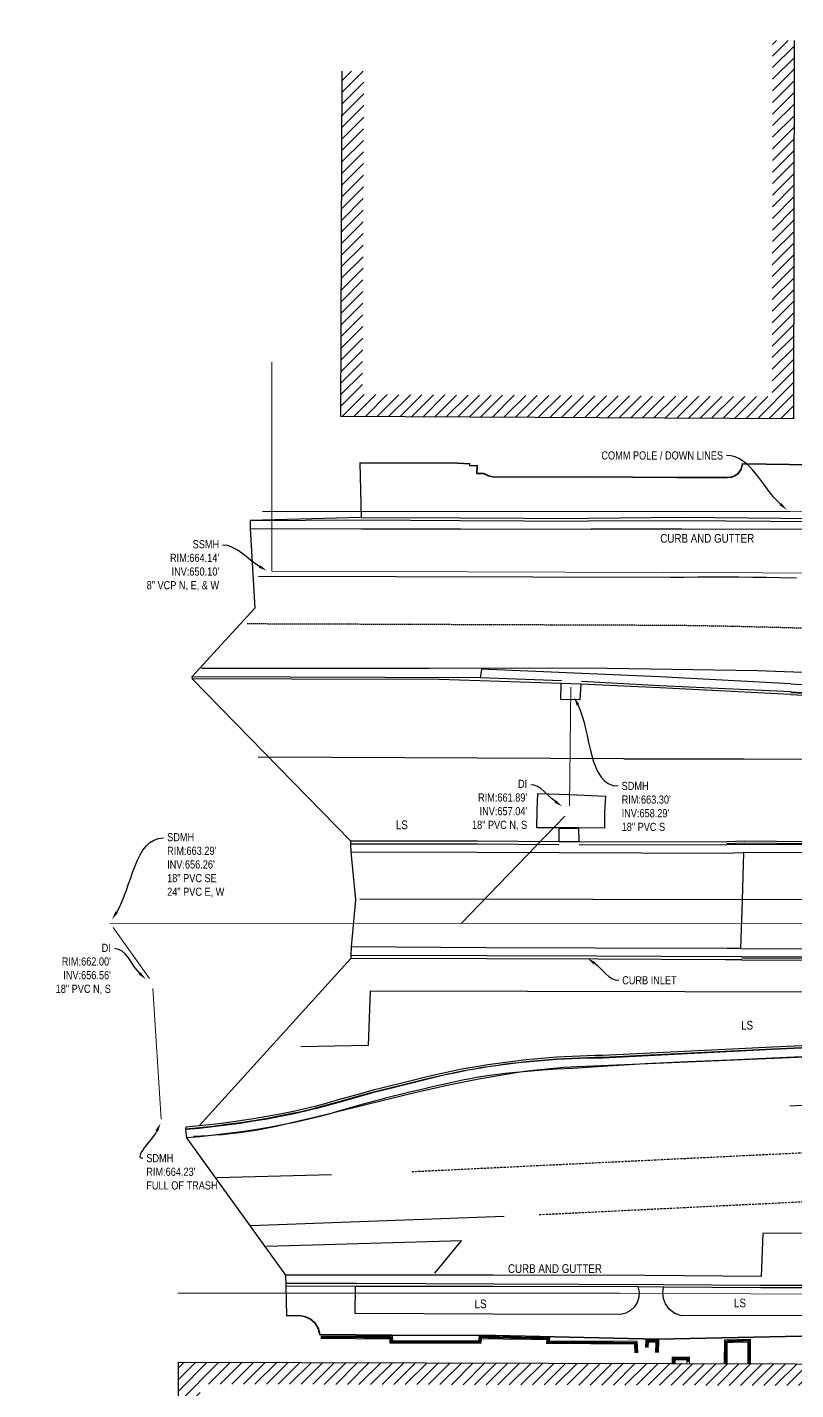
# Model space of a CAD drawing. Header units: feet. Extents: x 0 to 6439502, y 0 to 1884431.
# Drawn here: x 6438740.5 to 6438916.2, y 1883839.2 to 1884151.1 of the extents above; entities that cross this region are included whole.
import ezdxf
from ezdxf import colors
from ezdxf.entities.mleader import LeaderData, LeaderLine
from ezdxf.lldxf.tags import DXFTag
from ezdxf.math import Vec2, Vec3

# ---------------------------------------------------------------- set-up
doc = ezdxf.new("R2010")
doc.units = ezdxf.units.FT
doc.header["$MEASUREMENT"] = 0
doc.linetypes.add('DASHED', pattern=[0.75, 0.5, -0.25])
doc.linetypes.add('HIDDEN2', pattern=[0.1875, 0.125, -0.0625])
for name, color, linetype, lineweight in [('V-DETL-PATT-BLDG-', 253, 'Continuous', 13), ('VF-BLDG-LINE-', 253, 'Continuous', 25), ('VF-ELEC-OVHD-LINE-', 253, 'OVERHEADELECTRIC', 15), ('VF-FENC-LINE-', 253, 'FENCE', 25), ('VF-ROAD-STRP-WHIT-DASH-LINE-', 253, 'DASHED', 25), ('VF-ROAD-STRP-WHIT-LINE-', 253, 'Continuous', 25), ('VF-ROAD-STRP-YELO-LINE-', 253, 'Continuous', 25), ('VF-SSWR-GEOP-LINE-QLB-', 253, 'SEWER', 15), ('VF-STRM-GEOP-LINE-QLB-', 253, 'STORMDRAIN', 15), ('VF-TOPO-CONC-EDGE-LINE-', 253, 'Continuous', 25), ('VF-TOPO-CONC-GTFL-LINE-', 253, 'Continuous', 25), ('VF-TOPO-CONC-LIPG-LINE-', 253, 'Continuous', 25), ('VF-TOPO-CONC-SWLK-LINE-', 253, 'Continuous', 25), ('VF-TOPO-CONC-TBCB-LINE-', 253, 'Continuous', 25), ('VF-TOPO-CONC-TBWK-LINE-', 253, 'Continuous', 35), ('VF-TOPO-CONC-TFCB-LINE-', 253, 'Continuous', 25), ('VF-TOPO-CONC-WALL-LINE-', 253, 'Continuous', 9), ('VF-TOPO-TEXT-', 253, 'Continuous', 25)]:
    doc.layers.add(name, color=color, linetype=linetype, lineweight=lineweight)
doc.layers.add('VF-TINN-DSRF-BNDY-', color=253, linetype='Continuous', lineweight=25, plot=False)
doc.styles.add('NCS1-Anno', font='arial.ttf', dxfattribs={"width": 0.8, "height": 0.1})
doc.styles.get("Standard").update_dxf_attribs({"font": 'arial.ttf'})
tags = doc.linetypes.add('FENCE', pattern='A,0.5,-0.03,["X",Standard,S=0.08,R=0,X=0,Y=-0.04],-0.08,0.5', length=1.11).pattern_tags.tags
tags[6] = DXFTag(74, 10)
tags = doc.linetypes.add('OVERHEADELECTRIC', pattern='A,1,-0.03,["OE",Standard,S=0.08,R=0,X=0,Y=-0.04],-0.16,1', length=2.19).pattern_tags.tags
tags[6] = DXFTag(74, 10)
tags = doc.linetypes.add('SEWER', pattern='A,1,-0.03,["SS",Standard,S=0.08,R=0,X=0,Y=-0.04],-0.16,1', length=2.19).pattern_tags.tags
tags[6] = DXFTag(74, 10)
tags = doc.linetypes.add('STORMDRAIN', pattern='A,1,-0.03,["SD",Standard,S=0.08,R=0,X=0,Y=-0.04],-0.16,1', length=2.19).pattern_tags.tags
tags[6] = DXFTag(74, 10)
pattern_1 = [(45, (0, 0), (-1.3258252147, 1.3258252147), [])]

# ---------------------------------------------------------------- blocks, each defined once
blk = doc.blocks.new('206-Whitsett.dxf TFC')
at = {"layer": 'VF-TOPO-CONC-TFCB-LINE-'}
for points in [[(6438915.08, 1883998.82), (6438922.46, 1883998.39)], [(6438919.27, 1883964.18), (6438904.47, 1883964.3), (6438900.5, 1883964.15)], [(6438903.87, 1883938.06), (6438938.88, 1883938.01)], [(6438950.63, 1883918.98), (6438910.91, 1883917.16), (6438872.13, 1883915.26), (6438870.37, 1883915.23), (6438868.61, 1883915.18), (6438866.86, 1883915.12), (6438865.1, 1883915.04), (6438863.35, 1883914.95), (6438861.6, 1883914.84), (6438859.84, 1883914.71), (6438858.09, 1883914.57), (6438856.34, 1883914.41), (6438854.59, 1883914.24), (6438852.85, 1883914.04), (6438851.1, 1883913.84), (6438849.36, 1883913.61), (6438847.62, 1883913.37), (6438845.88, 1883913.12), (6438844.15, 1883912.85), (6438842.75, 1883912.61), (6438841.35, 1883912.36), (6438839.95, 1883912.1), (6438838.56, 1883911.82), (6438835.77, 1883911.22), (6438833, 1883910.59), (6438830.22, 1883909.92), (6438827.45, 1883909.24), (6438821.91, 1883907.87), (6438819.36, 1883907.22), (6438816.82, 1883906.53), (6438811.74, 1883905.1), (6438809.19, 1883904.39), (6438806.64, 1883903.7), (6438805.35, 1883903.37), (6438804.07, 1883903.06), (6438802.78, 1883902.76), (6438801.48, 1883902.48), (6438798.42, 1883901.86), (6438795.34, 1883901.29), (6438792.26, 1883900.77), (6438789.17, 1883900.3), (6438786.07, 1883899.87), (6438782.96, 1883899.48), (6438779.86, 1883899.15), (6438776.75, 1883898.86)]]:
    blk.add_lwpolyline(points, dxfattribs=at)

msp = doc.modelspace()

# ---------------------------------------------------------------- hatches: boundary and pattern name
at = {"layer": 'V-DETL-PATT-BLDG-'}
h = msp.add_hatch(dxfattribs=at)
h.set_pattern_fill('ANSI31', color=256, scale=15)
h.set_pattern_definition(pattern_1)
h.paths.add_polyline_path([(6438910.95, 1884148.03), (6438910.83, 1884066.52), (6438817.15, 1884067), (6438817.46, 1884140.98), (6438812.46, 1884141), (6438812.13, 1884062.03), (6438915.82, 1884061.49), (6438915.95, 1884148.02)])
h = msp.add_hatch(dxfattribs=at)
h.set_pattern_fill('ANSI31', color=256, scale=15)
h.set_pattern_definition(pattern_1)
h.paths.add_polyline_path([(6438985.95, 1883688.81), (6439021.34, 1883690.55), (6439021.48, 1883702.71), (6439028.6, 1883702.98), (6439028.92, 1883844.85), (6438775.05, 1883845.51), (6438774.98, 1883787.49), (6438779.98, 1883787.48), (6438780.05, 1883840.5), (6439023.91, 1883839.86), (6439023.61, 1883707.8), (6439016.54, 1883707.53), (6439016.4, 1883695.31), (6438985.7, 1883693.8)])

# ---------------------------------------------------------------- linework, layer by layer
at = {"layer": 'VF-BLDG-LINE-'}
for points in [[(6438812.46, 1884141), (6438812.13, 1884062.03), (6438915.82, 1884061.49), (6438915.95, 1884148.02)], [(6438774.98, 1883787.49), (6438775.05, 1883845.51), (6439028.92, 1883844.85), (6439028.6, 1883702.98), (6439028.51, 1883702.67), (6439021.48, 1883702.71), (6439021.34, 1883690.55), (6438985.95, 1883688.81)]]:
    msp.add_lwpolyline(points, dxfattribs=at)
at = {"layer": 'VF-ELEC-OVHD-LINE-', "ltscale": 0.6, "flags": 128}
for points in [[(6438914.97, 1884040.25), (6439027.1, 1884042.03), (6439200.94, 1884021.5)], [(6438914.97, 1884040.25), (6438794.29, 1884040.25)], [(6438875.95, 1883861.3), (6438774.88, 1883861.3)], [(6438875.95, 1883861.3), (6439025.96, 1883860.5), (6439048.9, 1883840.06)]]:
    msp.add_lwpolyline(points, dxfattribs=at)
at = {"layer": 'VF-FENC-LINE-'}
msp.add_line((6438876.94, 1883983.58), (6438793.3, 1883983.99), dxfattribs=at)
at = {"layer": 'VF-FENC-LINE-', "ltscale": 0.6, "flags": 128}
for points in [[(6438876.94, 1883983.58), (6438904.43, 1883983.62), (6438961.46, 1883983.55), (6439000.87, 1883983.29), (6439000.49, 1883967.26), (6439023.82, 1883966.83), (6439023.75, 1883969.73), (6439029.98, 1883969.88), (6439029.88, 1883966.92), (6439032.81, 1883966.89)], [(6439022.3, 1883935.26), (6438999, 1883934.98), (6438998.93, 1883930.05), (6438818.93, 1883930.39), (6438818.43, 1883917.98), (6438803.06, 1883917.68)]]:
    msp.add_lwpolyline(points, dxfattribs=at)
at = {"layer": 'VF-ROAD-STRP-WHIT-DASH-LINE-'}
for p, q in [((6438956.27, 1883895.24), (6438828.4, 1883889.05)), ((6438970.41, 1883884.74), (6438857.34, 1883879.2))]:
    msp.add_line(p, q, dxfattribs=at)
at = {"layer": 'VF-ROAD-STRP-WHIT-DASH-LINE-', "ltscale": 0.6, "flags": 128}
msp.add_lwpolyline([(6438966.82, 1884010.76), (6438963, 1884011.07), (6438959.18, 1884011.37), (6438955.37, 1884011.65), (6438951.55, 1884011.92), (6438947.72, 1884012.16), (6438943.9, 1884012.39), (6438940.08, 1884012.61), (6438936.26, 1884012.8), (6438933.23, 1884012.95), (6438930.21, 1884013.07), (6438924.17, 1884013.3), (6438918.12, 1884013.49), (6438912.07, 1884013.66), (6438905.97, 1884013.81), (6438899.87, 1884013.95), (6438893.78, 1884014.06), (6438887.67, 1884014.14), (6438790.74, 1884014.49)], dxfattribs=at)
at = {"layer": 'VF-ROAD-STRP-WHIT-LINE-', "ltscale": 0.6}
for p, q in [((6438810.08, 1883888.39), (6438783.86, 1883887.69)), ((6438849.52, 1883878.86), (6438791.61, 1883876.69)), ((6438839.9, 1883873.31), (6438795.22, 1883871.95)), ((6438839.67, 1883873.22), (6438833.59, 1883865.89))]:
    msp.add_line(p, q, dxfattribs=at)
at = {"layer": 'VF-ROAD-STRP-WHIT-LINE-', "ltscale": 0.6, "flags": 128}
for points in [[(6438916.4, 1884024.94), (6438912.69, 1884025.04), (6438909.55, 1884025.1), (6438906.4, 1884025.14), (6438903.25, 1884025.17), (6438900.11, 1884025.19), (6438896.96, 1884025.18), (6438893.81, 1884025.17), (6438890.67, 1884025.14), (6438887.52, 1884025.09), (6438793.39, 1884025.34)], [(6438995.38, 1883908.55), (6438914.89, 1883904.13)]]:
    msp.add_lwpolyline(points, dxfattribs=at)
at = {"layer": 'VF-ROAD-STRP-YELO-LINE-'}
msp.add_line((6439041.56, 1883951.17), (6438816.55, 1883951.49), dxfattribs=at)
at = {"layer": 'VF-ROAD-STRP-YELO-LINE-', "ltscale": 0.6, "flags": 128}
for points in [[(6438934.38, 1884002.79), (6438907.48, 1884003.79), (6438868.33, 1884004.35), (6438832.46, 1884004.32), (6438780.36, 1884004.28)], [(6438992.02, 1883918.43), (6438866.34, 1883913.14), (6438864.77, 1883913.05), (6438863.2, 1883912.94), (6438861.64, 1883912.81), (6438860.07, 1883912.67), (6438857.78, 1883912.43), (6438855.5, 1883912.16), (6438853.22, 1883911.85), (6438850.94, 1883911.51), (6438848.67, 1883911.14), (6438846.4, 1883910.75), (6438844.14, 1883910.34), (6438841.88, 1883909.92), (6438839.96, 1883909.55), (6438838.04, 1883909.16), (6438836.13, 1883908.75), (6438834.23, 1883908.32), (6438830.42, 1883907.45), (6438826.61, 1883906.56), (6438824.13, 1883905.97), (6438821.65, 1883905.36), (6438816.7, 1883904.11), (6438811.75, 1883902.85), (6438809.27, 1883902.25), (6438806.79, 1883901.66), (6438799.28, 1883899.88), (6438797.4, 1883899.45), (6438795.52, 1883899.06), (6438793.62, 1883898.7), (6438791.72, 1883898.39), (6438790.08, 1883898.15), (6438788.43, 1883897.94), (6438786.78, 1883897.75), (6438785.12, 1883897.58), (6438783.46, 1883897.43), (6438781.81, 1883897.31), (6438780.15, 1883897.21), (6438778.49, 1883897.14)]]:
    msp.add_lwpolyline(points, dxfattribs=at)
at = {"layer": 'VF-SSWR-GEOP-LINE-QLB-'}
msp.add_lwpolyline([(6439097.88, 1884037.37), (6439042.88, 1884025.74), (6438796.4, 1884026.59), (6438796.4, 1884074.37)], dxfattribs=at)
at = {"layer": 'VF-STRM-GEOP-LINE-QLB-', "ltscale": 0.6, "flags": 128}
for points in [[(6438864.5, 1883972.86), (6438864.81, 1884000)], [(6438863.41, 1883970.47), (6438839.74, 1883945.95)], [(6438972.79, 1883945.98), (6438759.39, 1883945.93)], [(6438760.09, 1883945.01), (6438768.47, 1883933.35)], [(6438769.21, 1883931.05), (6438771.14, 1883901.14)]]:
    msp.add_lwpolyline(points, dxfattribs=at)
at = {"layer": 'VF-TINN-DSRF-BNDY-'}
msp.add_lwpolyline([(6438920.19, 1884050.91), (6438904.05, 1884051.17), (6438903.78, 1884049.94), (6438903.06, 1884048.91), (6438902.31, 1884048.38), (6438901.45, 1884048.08), (6438900.54, 1884048.03), (6438889.12, 1884048), (6438868.71, 1884048.14), (6438847.28, 1884048.12), (6438845.93, 1884048.37), (6438844.87, 1884048.9), (6438844.87, 1884048.9), (6438843.32, 1884048.93), (6438843.38, 1884050.73), (6438841.73, 1884050.71), (6438841.65, 1884051.17), (6438838.85, 1884051.27), (6438816.57, 1884051.34), (6438816.83, 1884038.82), (6438791.48, 1884038.15), (6438791.49, 1884036.33), (6438792.54, 1884018.1), (6438778.14, 1884002.38), (6438778.16, 1884001.9), (6438814.38, 1883964.85), (6438814.42, 1883964.14), (6438814.5, 1883962.31), (6438815.58, 1883951.34), (6438814.59, 1883940.54), (6438814.51, 1883938.58), (6438814.51, 1883937.87), (6438779.78, 1883899.62), (6438776.71, 1883899.31), (6438776.7, 1883898.73), (6438776.88, 1883896.85), (6438799.51, 1883865.4), (6438799.58, 1883862.9), (6438799.8, 1883856.11), (6438802.84, 1883856.17), (6438804.1, 1883855.91), (6438805.25, 1883855.34), (6438806.21, 1883854.5), (6438807.01, 1883853.25), (6438807.39, 1883851.82), (6438823.92, 1883851.66), (6438847.54, 1883851.63), (6438884.7, 1883850.78), (6438924.9, 1883851.58)], dxfattribs=at)
at = {"layer": 'VF-TOPO-CONC-EDGE-LINE-'}
msp.add_line((6438866.57, 1883967.8), (6438862.1, 1883967.8), dxfattribs=at)
for points in [[(6438867.1, 1884000.7), (6438866.86, 1883997.08), (6438862.49, 1883997.2), (6438862.59, 1884000.86)], [(6438862.14, 1883964.72), (6438862.1, 1883967.73), (6438866.52, 1883967.77), (6438866.64, 1883964.71)], [(6438904.31, 1883962.14), (6438903.98, 1883951.22), (6438903.57, 1883940.19)], [(6439017.03, 1883875), (6438970.44, 1883875.11), (6438933.16, 1883875.02), (6438908.71, 1883874.96), (6438908.33, 1883865.14)]]:
    msp.add_lwpolyline(points, dxfattribs=at)
msp.add_polyline3d([(6438862.1, 1883967.73, 663.01), (6438862.1, 1883967.8, 662.38), (6438857.05, 1883967.79, 662.56), (6438857.13, 1883971.83, 662.1), (6438857.26, 1883975.65, 662.8), (6438864.58, 1883975.43, 662.72), (6438872.74, 1883975.09, 662.81), (6438872.52, 1883971.37, 662.06), (6438872.48, 1883967.74, 662.62), (6438866.57, 1883967.8, 662.45), (6438866.52, 1883967.77, 663.03)], dxfattribs=at)
at = {"layer": 'VF-TOPO-CONC-GTFL-LINE-'}
for p, q in [((6438866.7, 1883963.98), (6438900.45, 1883963.91)), ((6438815.79, 1883863.51), (6438799.63, 1883863.52))]:
    msp.add_line(p, q, dxfattribs=at)
for points in [[(6438791.48, 1884038.15), (6438816.88, 1884038.29), (6438839.41, 1884038.2), (6438868.8, 1884038.03)], [(6438920.61, 1884037.86), (6438890.2, 1884038.12), (6438868.8, 1884038.03)], [(6438862.65, 1884001.43), (6438844.09, 1884002.16), (6438800.57, 1884002.32), (6438778.14, 1884002.38)], [(6438915.18, 1883998.93), (6438885.13, 1884000.34), (6438867.22, 1884001.29)], [(6438915.18, 1883998.93), (6438922.29, 1883998.5), (6438956.01, 1883996.67), (6438975.36, 1883995.73)], [(6438814.42, 1883964.14), (6438843.37, 1883964.14), (6438862.02, 1883963.98)], [(6438919.19, 1883963.95), (6438904.44, 1883964.01), (6438900.45, 1883963.91)], [(6438903.82, 1883938.33), (6438900.15, 1883938.29), (6438870.75, 1883938.43), (6438845.51, 1883938.52), (6438814.51, 1883938.58)], [(6438903.82, 1883938.33), (6438938.89, 1883938.25)], [(6438950.58, 1883918.87), (6438910.91, 1883917.05), (6438872.09, 1883915.12), (6438870.33, 1883915.1), (6438868.58, 1883915.06), (6438866.83, 1883915.01), (6438865.07, 1883914.95), (6438863.32, 1883914.86), (6438861.56, 1883914.76), (6438859.81, 1883914.64), (6438858.06, 1883914.5), (6438856.31, 1883914.35), (6438854.56, 1883914.18), (6438852.82, 1883913.99), (6438851.07, 1883913.79), (6438849.33, 1883913.57), (6438847.59, 1883913.33), (6438845.86, 1883913.08), (6438844.12, 1883912.81), (6438842.73, 1883912.57), (6438841.33, 1883912.32), (6438839.94, 1883912.05), (6438838.55, 1883911.77), (6438835.78, 1883911.17), (6438833.02, 1883910.53), (6438830.27, 1883909.86), (6438827.52, 1883909.17), (6438822.01, 1883907.79), (6438819.44, 1883907.13), (6438816.88, 1883906.43), (6438811.77, 1883904.98), (6438809.22, 1883904.27), (6438806.65, 1883903.58), (6438805.37, 1883903.25), (6438804.08, 1883902.94), (6438802.79, 1883902.64), (6438801.49, 1883902.35), (6438798.42, 1883901.74), (6438795.34, 1883901.16), (6438792.25, 1883900.64), (6438789.15, 1883900.16), (6438786.05, 1883899.73), (6438782.94, 1883899.35), (6438779.82, 1883899.02), (6438776.7, 1883898.73)], [(6439019.44, 1883863.09), (6438971.07, 1883863.21), (6438930.32, 1883863.07), (6438908.09, 1883863.05), (6438885.94, 1883863.23), (6438847.33, 1883863.38), (6438815.79, 1883863.51)]]:
    msp.add_lwpolyline(points, dxfattribs=at)
at = {"layer": 'VF-TOPO-CONC-LIPG-LINE-'}
msp.add_line((6438816.21, 1883865.41), (6438799.51, 1883865.4), dxfattribs=at)
for points in [[(6438791.49, 1884036.33), (6438816.89, 1884036.27), (6438839.56, 1884036.27), (6438869.41, 1884036.18)], [(6438920.89, 1884036.08), (6438890.08, 1884036.17), (6438869.41, 1884036.18)], [(6438915.12, 1884000.8), (6438885.08, 1884002.41), (6438844.37, 1884004.11), (6438844.09, 1884002.16)], [(6438915.12, 1884000.8), (6438920.08, 1884000.49)], [(6438814.5, 1883962.31), (6438843.26, 1883962.22), (6438862.03, 1883962.17), (6438899.9, 1883961.99), (6438904.31, 1883962.14)], [(6438918.95, 1883962.1), (6438904.31, 1883962.14)], [(6438903.57, 1883940.19), (6438900.54, 1883940.21), (6438870.42, 1883940.3), (6438845.44, 1883940.33), (6438814.59, 1883940.54)], [(6438903.57, 1883940.19), (6438938.98, 1883940.12)], [(6438920.91, 1883915.55), (6438910.99, 1883915.1), (6438901.26, 1883914.67), (6438891.53, 1883914.25), (6438886.66, 1883914.03), (6438881.79, 1883913.78), (6438876.93, 1883913.5), (6438872.07, 1883913.18), (6438868.63, 1883912.96), (6438865.19, 1883912.75), (6438861.75, 1883912.55), (6438858.31, 1883912.32), (6438854.88, 1883912.06), (6438853.17, 1883911.91), (6438851.45, 1883911.74), (6438849.74, 1883911.56), (6438848.03, 1883911.35), (6438846.33, 1883911.12), (6438844.63, 1883910.86), (6438843.23, 1883910.63), (6438841.83, 1883910.38), (6438840.43, 1883910.11), (6438839.04, 1883909.84), (6438836.26, 1883909.24), (6438833.48, 1883908.61), (6438830.71, 1883907.95), (6438827.95, 1883907.28), (6438822.43, 1883905.91), (6438821.15, 1883905.58), (6438819.87, 1883905.25), (6438817.31, 1883904.54), (6438812.22, 1883903.08), (6438809.68, 1883902.36), (6438807.12, 1883901.66), (6438805.84, 1883901.33), (6438804.56, 1883901.02), (6438803.27, 1883900.71), (6438801.98, 1883900.43), (6438798.87, 1883899.81), (6438795.75, 1883899.23), (6438792.62, 1883898.7), (6438789.49, 1883898.23), (6438786.34, 1883897.81), (6438783.19, 1883897.44), (6438780.04, 1883897.12), (6438776.88, 1883896.85)], [(6438908.33, 1883865.14), (6438881.79, 1883865.35), (6438847.06, 1883865.4), (6438816.21, 1883865.41)]]:
    msp.add_lwpolyline(points, dxfattribs=at)
at = {"layer": 'VF-TOPO-CONC-SWLK-LINE-'}
for points in [[(6438880.15, 1883862.72), (6438880.4, 1883861.54), (6438880.34, 1883860.35), (6438880, 1883859.2), (6438879.38, 1883858.17), (6438878.46, 1883857.3), (6438877.35, 1883856.69), (6438876.12, 1883856.39), (6438846.98, 1883856.49), (6438815.5, 1883856.63), (6438815.53, 1883862.86)], [(6438922.39, 1883862.53), (6438922.68, 1883861.09), (6438922.52, 1883859.63), (6438921.92, 1883858.29), (6438920.95, 1883857.19), (6438919.7, 1883856.45), (6438918.29, 1883856.11), (6438916.84, 1883856.21), (6438890.09, 1883856.11), (6438888.6, 1883856.64), (6438887.34, 1883857.59), (6438886.41, 1883858.87), (6438885.96, 1883860.1), (6438885.83, 1883861.4), (6438886.02, 1883862.69)]]:
    msp.add_lwpolyline(points, dxfattribs=at)
at = {"layer": 'VF-TOPO-CONC-TBCB-LINE-'}
msp.add_line((6438815.53, 1883862.86), (6438799.58, 1883862.9), dxfattribs=at)
for points in [[(6438816.83, 1884038.82), (6438839.58, 1884038.77), (6438868.79, 1884038.65)], [(6438920.57, 1884038.52), (6438890.16, 1884038.84), (6438868.79, 1884038.65)], [(6438915.05, 1883998.37), (6438885.13, 1883999.83), (6438867.1, 1884000.7), (6438862.59, 1884000.86), (6438834.66, 1884001.77), (6438801.01, 1884001.83), (6438778.16, 1884001.9)], [(6438915.05, 1883998.37), (6438922.44, 1883997.94)], [(6438814.38, 1883964.85), (6438843.42, 1883964.83), (6438862.14, 1883964.72), (6438866.64, 1883964.71), (6438900.48, 1883964.6)], [(6438919.28, 1883964.63), (6438904.46, 1883964.75), (6438900.48, 1883964.6)], [(6438903.87, 1883937.61), (6438900.07, 1883937.6), (6438870.94, 1883937.76), (6438845.52, 1883937.81), (6438814.51, 1883937.87)], [(6438903.87, 1883937.61), (6438938.88, 1883937.56)], [(6438950.61, 1883919.43), (6438910.89, 1883917.61), (6438872.12, 1883915.71), (6438870.36, 1883915.68), (6438868.6, 1883915.63), (6438866.84, 1883915.57), (6438865.08, 1883915.49), (6438863.32, 1883915.4), (6438861.57, 1883915.29), (6438859.81, 1883915.16), (6438858.05, 1883915.02), (6438856.3, 1883914.86), (6438854.55, 1883914.68), (6438852.79, 1883914.49), (6438851.05, 1883914.28), (6438849.3, 1883914.06), (6438847.55, 1883913.82), (6438845.81, 1883913.56), (6438844.07, 1883913.29), (6438842.67, 1883913.06), (6438841.26, 1883912.8), (6438839.86, 1883912.54), (6438838.47, 1883912.26), (6438835.68, 1883911.66), (6438832.89, 1883911.02), (6438830.12, 1883910.36), (6438827.35, 1883909.68), (6438821.8, 1883908.31), (6438819.25, 1883907.66), (6438816.7, 1883906.96), (6438811.62, 1883905.53), (6438809.07, 1883904.82), (6438806.52, 1883904.14), (6438805.24, 1883903.81), (6438803.96, 1883903.5), (6438802.68, 1883903.2), (6438801.39, 1883902.92), (6438798.33, 1883902.31), (6438795.26, 1883901.74), (6438792.19, 1883901.22), (6438789.1, 1883900.74), (6438786.01, 1883900.31), (6438782.91, 1883899.93), (6438779.81, 1883899.6), (6438776.71, 1883899.31)], [(6438971.96, 1883862.59), (6438930.65, 1883862.51), (6438922.39, 1883862.53), (6438908.22, 1883862.52), (6438886.02, 1883862.69), (6438880.15, 1883862.72), (6438847.22, 1883862.8), (6438815.53, 1883862.86)]]:
    msp.add_lwpolyline(points, dxfattribs=at)
at = {"layer": 'VF-TOPO-CONC-TBWK-LINE-'}
for points in [[(6439042.24, 1884325.07), (6439042.19, 1884345.59), (6439042.24, 1884325.07), (6439042.39, 1884264.18), (6439042.33, 1884242.1), (6439042.2, 1884234.42), (6439042.01, 1884196.11), (6439043.24, 1884137.05), (6439043.15, 1884102.09), (6439043.06, 1884060.51), (6439032.73, 1884050.67), (6438996.25, 1884050.73), (6438959.01, 1884050.83), (6438920.19, 1884050.91), (6438904.05, 1884051.17), (6438903.78, 1884049.94), (6438903.06, 1884048.91), (6438902.31, 1884048.38), (6438901.45, 1884048.08), (6438900.54, 1884048.03), (6438889.12, 1884048), (6438868.71, 1884048.14)], [(6438816.57, 1884051.34), (6438838.85, 1884051.27), (6438841.65, 1884051.17), (6438841.73, 1884050.71), (6438843.38, 1884050.73), (6438843.32, 1884048.93), (6438844.87, 1884048.9), (6438845.93, 1884048.37), (6438847.28, 1884048.12), (6438868.71, 1884048.14)], [(6438823.92, 1883851.66), (6438807.39, 1883851.82), (6438807.01, 1883853.25), (6438806.21, 1883854.5), (6438805.25, 1883855.34), (6438804.1, 1883855.91), (6438802.84, 1883856.17), (6438799.8, 1883856.11)], [(6438962.96, 1883851.47), (6438924.9, 1883851.58), (6438884.7, 1883850.78), (6438847.54, 1883851.63), (6438823.92, 1883851.66)]]:
    msp.add_lwpolyline(points, dxfattribs=at)
at = {"layer": 'VF-TOPO-CONC-WALL-LINE-', "linetype": 'HIDDEN2', "const_width": 0.5, "flags": 128}
for points in [[(6438879.76, 1883847.63), (6438879.67, 1883849.95), (6438859.59, 1883850.09), (6438859.63, 1883850.96), (6438844.12, 1883851.2), (6438843.96, 1883850.09), (6438823.74, 1883850.15), (6438823.69, 1883851.13), (6438807.6, 1883851.24)], [(6438882.19, 1883848.86), (6438882.27, 1883850.39), (6438884.6, 1883850.35), (6438884.51, 1883847.7)], [(6438900.21, 1883845.23), (6438900.25, 1883850.28), (6438905.58, 1883850.45), (6438905.58, 1883845.2)], [(6438888.31, 1883845.27), (6438888.31, 1883846.37), (6438891.62, 1883846.33), (6438891.63, 1883845.51)]]:
    msp.add_lwpolyline(points, dxfattribs=at)
at = {"layer": 'VF-TOPO-CONC-WALL-LINE-'}
for points in [[(6438879.43, 1883847.61), (6438879.35, 1883849.62), (6438859.25, 1883849.76), (6438859.28, 1883850.64), (6438844.4, 1883850.87), (6438844.24, 1883849.76), (6438823.42, 1883849.82), (6438823.38, 1883850.8), (6438807.6, 1883850.91)], [(6438880.09, 1883847.64), (6438879.98, 1883850.28), (6438859.93, 1883850.41), (6438859.97, 1883851.29), (6438843.83, 1883851.54), (6438843.67, 1883850.42), (6438824.05, 1883850.48), (6438824, 1883851.46), (6438807.61, 1883851.57)], [(6438899.88, 1883845.22), (6438899.92, 1883850.6), (6438905.91, 1883850.79), (6438905.91, 1883845.2)], [(6438881.86, 1883848.88), (6438881.95, 1883850.73), (6438884.94, 1883850.68), (6438884.84, 1883847.69)], [(6438882.52, 1883848.84), (6438882.58, 1883850.06), (6438884.26, 1883850.03), (6438884.18, 1883847.71)], [(6438882.52, 1883848.84), (6438882.58, 1883850.06), (6438884.26, 1883850.03), (6438884.18, 1883847.71)], [(6438900.54, 1883845.22), (6438900.58, 1883849.96), (6438905.25, 1883850.11), (6438905.25, 1883845.2)], [(6438887.98, 1883845.27), (6438887.98, 1883846.7), (6438891.95, 1883846.65), (6438891.96, 1883845.27)], [(6438888.64, 1883845.25), (6438888.64, 1883846.04), (6438891.3, 1883846), (6438891.3, 1883845.27)]]:
    msp.add_lwpolyline(points, dxfattribs=at)

# ---------------------------------------------------------------- block references
at = {"layer": 'VF-ELEC-OVHD-LINE-'}
msp.add_blockref('206-Whitsett.dxf TFC', (0, 0), dxfattribs=at)

# ---------------------------------------------------------------- texts
at = {"layer": 'VF-TOPO-TEXT-', "char_height": 2, "width": 28.0078, "attachment_point": 1, "style": 'NCS1-Anno'}
for insert in [(6438885.26, 1884035.08), (6438850.42, 1883867.93)]:
    msp.add_mtext('CURB AND GUTTER', dxfattribs=dict(at, insert=insert))
at = {"layer": 'VF-TOPO-TEXT-', "char_height": 2, "width": 3.9885, "attachment_point": 1, "rotation": 359.8845, "style": 'NCS1-Anno'}
for insert in [(6438824.79, 1883969.5), (6438903.75, 1883923.63), (6438842.81, 1883859.85), (6438902.12, 1883860.06)]:
    msp.add_mtext('LS', dxfattribs=dict(at, insert=insert))

# ---------------------------------------------------------------- leaders
at = {"layer": 'VF-TOPO-TEXT-'}
ml = msp.add_multileader_mtext('Standard', dxfattribs=at)
ml.set_content('BILLBOARD', color=256, style='NCS1-Anno')
ml.set_leader_properties()
ml.build(insert=Vec2(0, 0))
ml.multileader.update_dxf_attribs({"leader_type": 2, "dogleg_length": 0.1, "arrow_head_size": 2, "scale": 20})
ctx = ml.context
ctx.base_point, ctx.scale, ctx.char_height, ctx.arrow_head_size, ctx.landing_gap_size, ctx.plane_origin = Vec3(6439129.69, 1884229.91), 20, 1.875, 2, 0.8, Vec3(6439148.55, 1884238.31)
ctx.text_align_type = 2
notes = []
notes.append((ctx, [(0, (0, 0, 0), (0, 0), (1, 0), 1, [])]))
ctx.mtext.insert, ctx.mtext.alignment, ctx.mtext.flow_direction = Vec3(6439141.99, 1884230.86), 3, 5
ml = msp.add_multileader_mtext('Standard', dxfattribs=at)
ml.set_content('PP/2-TRANSFORMERS', color=256, style='NCS1-Anno')
ml.set_leader_properties()
ml.build(insert=Vec2(0, 0))
ml.multileader.update_dxf_attribs({"leader_type": 2, "dogleg_length": 0.1, "arrow_head_size": 2, "scale": 20})
ctx = ml.context
ctx.base_point, ctx.scale, ctx.char_height, ctx.arrow_head_size, ctx.landing_gap_size, ctx.plane_origin = Vec3(6439014.33, 1884141.9, 659.02), 20, 1.875, 2, 0.8, Vec3(6439026.75, 1884187.66, 659.02)
ctx.text_align_type = 2
notes.append((ctx, [(1, (1, 1, 0), (6439040.48, 1884141.9, 659.02), (-1, 0), 2, [(0, [(6439049.44, 1884136.56, 659.02)], 0, [])])]))
ctx.mtext.insert, ctx.mtext.width, ctx.mtext.alignment, ctx.mtext.flow_direction = Vec3(6439037.68, 1884142.85, 659.02), 17.7746, 3, 5
ml = msp.add_multileader_mtext('Standard', dxfattribs=at)
ml.set_content('COMM POLE / DOWN LINES', color=256, style='NCS1-Anno')
ml.set_leader_properties()
ml.build(insert=Vec2(0, 0))
ml.multileader.update_dxf_attribs({"leader_type": 2, "dogleg_length": 0.1, "arrow_head_size": 2, "scale": 20})
ctx = ml.context
ctx.base_point, ctx.scale, ctx.char_height, ctx.arrow_head_size, ctx.landing_gap_size, ctx.plane_origin = Vec3(6438884.94, 1884053.04, 659.02), 20, 1.875, 2, 0.8, Vec3(6438891.53, 1884091.68, 659.02)
ctx.text_align_type = 2
notes.append((ctx, [(1, (1, 1, 0), (6438902.41, 1884053.04, 659.02), (-1, 0), 2, [(0, [(6438914.22, 1884040.58, 659.02)], 0, [])])]))
ctx.mtext.insert, ctx.mtext.width, ctx.mtext.defined_height, ctx.mtext.alignment, ctx.mtext.flow_direction = Vec3(6438899.61, 1884054, 659.02), 17.6025, 4.22, 3, 5
ml = msp.add_multileader_mtext('Standard', dxfattribs=at)
ml.set_content('PP/DOWN LINES', color=256, style='NCS1-Anno')
ml.set_leader_properties()
ml.build(insert=Vec2(0, 0))
ml.multileader.update_dxf_attribs({"leader_type": 2, "dogleg_length": 0.1, "arrow_head_size": 2, "scale": 20})
ctx = ml.context
ctx.base_point, ctx.scale, ctx.char_height, ctx.arrow_head_size, ctx.landing_gap_size, ctx.plane_origin = Vec3(6439171.64, 1884034.37, 659.02), 20, 1.875, 2, 0.8, Vec3(6439180.74, 1884073.5, 659.02)
ctx.text_align_type = 2
notes.append((ctx, [(1, (1, 1, 0), (6439191.62, 1884034.37, 659.02), (-1, 0), 2, [(0, [(6439200.27, 1884022.07, 659.02)], 0, [])])]))
ctx.mtext.insert, ctx.mtext.width, ctx.mtext.alignment, ctx.mtext.flow_direction = Vec3(6439188.82, 1884035.33, 659.02), 17.7746, 3, 5
ml = msp.add_multileader_mtext('Standard', dxfattribs=at)
ml.set_content('SSMH\\PRIM:664.14\'\\PINV:650.10\'\\P8" VCP N, E, & W', color=256, style='NCS1-Anno')
ml.set_leader_properties()
ml.build(insert=Vec2(0, 0))
ml.multileader.update_dxf_attribs({"leader_type": 2, "dogleg_length": 0.1, "arrow_head_size": 2, "scale": 20})
ctx = ml.context
ctx.base_point, ctx.scale, ctx.char_height, ctx.arrow_head_size, ctx.landing_gap_size, ctx.plane_origin = Vec3(6438767.08, 1884032.55, 659.02), 20, 1.875, 2, 0.8, Vec3(6438779.55, 1884047.6, 659.02)
ctx.text_align_type = 2
notes.append((ctx, [(1, (1, 1, 0), (6438787.16, 1884032.55, 659.02), (-1, 0), 2, [(0, [(6438795.32, 1884026.65, 659.02)], 0, [])])]))
ctx.mtext.insert, ctx.mtext.alignment, ctx.mtext.flow_direction = Vec3(6438784.36, 1884033.67, 659.02), 3, 5
ml = msp.add_multileader_mtext('Standard', dxfattribs=at)
ml.set_content('SDMH\\PRIM:663.30\'\\PINV:658.29\'\\P18" PVC S', color=256, style='NCS1-Anno')
ml.set_leader_properties()
ml.build(insert=Vec2(0, 0))
ml.multileader.update_dxf_attribs({"leader_type": 2, "dogleg_length": 0.1, "arrow_head_size": 2, "scale": 20})
ctx = ml.context
ctx.base_point, ctx.scale, ctx.char_height, ctx.arrow_head_size, ctx.landing_gap_size, ctx.plane_origin = Vec3(6438875.62, 1883977.4, 659.02), 20, 1.875, 2, 0.8, Vec3(6438873.91, 1884008.86, 659.02)
notes.append((ctx, [(0, (1, 1, 0), (6438873.62, 1883977.4, 659.02), (1, 0), 2, [(0, [(6438865.53, 1883997.77, 659.02)], 0, [])])]))
ctx.mtext.insert, ctx.mtext.flow_direction = Vec3(6438876.42, 1883978.35, 659.02), 5
ml = msp.add_multileader_mtext('Standard', dxfattribs=at)
ml.set_content('DI\\PRIM:661.89\'\\PINV:657.04\'\\P18" PVC N, S', color=256, style='NCS1-Anno')
ml.set_leader_properties()
ml.build(insert=Vec2(0, 0))
ml.multileader.update_dxf_attribs({"leader_type": 2, "dogleg_length": 0.1, "arrow_head_size": 2, "scale": 20})
ctx = ml.context
ctx.base_point, ctx.scale, ctx.char_height, ctx.arrow_head_size, ctx.landing_gap_size, ctx.plane_origin = Vec3(6438841.72, 1883977.69, 659.02), 20, 1.875, 2, 0.8, Vec3(6438832.64, 1884008.57, 659.02)
ctx.text_align_type = 2
notes.append((ctx, [(1, (1, 1, 0), (6438857.61, 1883977.69, 659.02), (-1, 0), 2, [(0, [(6438862.91, 1883972.68, 659.02)], 0, [])])]))
ctx.mtext.insert, ctx.mtext.alignment, ctx.mtext.flow_direction = Vec3(6438854.81, 1883978.82, 659.02), 3, 5
ml = msp.add_multileader_mtext('Standard', dxfattribs=at)
ml.set_content('SDMH\\PRIM:663.29\'\\PINV:656.26\'\\P18" PVC SE\\P24" PVC E, W', color=256, style='NCS1-Anno')
ml.set_leader_properties()
ml.build(insert=Vec2(0, 0))
ml.multileader.update_dxf_attribs({"leader_type": 2, "dogleg_length": 0.1, "arrow_head_size": 2, "scale": 20})
ctx = ml.context
ctx.base_point, ctx.scale, ctx.char_height, ctx.arrow_head_size, ctx.landing_gap_size, ctx.plane_origin = Vec3(6438771.67, 1883965.51, 659.02), 20, 1.875, 2, 0.8, Vec3(6438756.16, 1884000.56, 659.02)
notes.append((ctx, [(0, (1, 1, 0), (6438769.67, 1883965.51, 659.02), (1, 0), 2, [(0, [(6438759.86, 1883946.83, 659.02)], 0, [])])]))
ctx.mtext.insert, ctx.mtext.flow_direction = Vec3(6438772.47, 1883966.63, 659.02), 5
ml = msp.add_multileader_mtext('Standard', dxfattribs=at)
ml.set_content('DI\\PRIM:662.00\'\\PINV:656.56\'\\P18" PVC N, S', color=256, style='NCS1-Anno')
ml.set_leader_properties()
ml.build(insert=Vec2(0, 0))
ml.multileader.update_dxf_attribs({"leader_type": 2, "dogleg_length": 0.1, "arrow_head_size": 2, "scale": 20})
ctx = ml.context
ctx.base_point, ctx.scale, ctx.char_height, ctx.arrow_head_size, ctx.landing_gap_size, ctx.plane_origin = Vec3(6438746.51, 1883940.17, 659.02), 20, 1.875, 2, 0.8, Vec3(6438743.07, 1883972.8, 659.02)
ctx.text_align_type = 2
notes.append((ctx, [(1, (1, 1, 0), (6438762.4, 1883940.17, 659.02), (-1, 0), 2, [(0, [(6438767.65, 1883933.09, 659.02)], 0, [])])]))
ctx.mtext.insert, ctx.mtext.alignment, ctx.mtext.flow_direction = Vec3(6438759.6, 1883941.29, 659.02), 3, 5
ml = msp.add_multileader_mtext('Standard', dxfattribs=at)
ml.set_content('CURB INLET', color=256, style='NCS1-Anno')
ml.set_leader_properties()
ml.build(insert=Vec2(0, 0))
ml.multileader.update_dxf_attribs({"leader_type": 2, "dogleg_length": 0.1, "arrow_head_size": 2, "scale": 20})
ctx = ml.context
ctx.base_point, ctx.scale, ctx.char_height, ctx.arrow_head_size, ctx.landing_gap_size, ctx.plane_origin = Vec3(6438875.74, 1883932.91), 20, 1.875, 2, 0.8, Vec3(6438908.2, 1883912.84)
notes.append((ctx, [(0, (1, 1, 0), (6438873.74, 1883932.91), (1, 0), 2, [(0, [(6438868.56, 1883937.98)], 0, [])])]))
ctx.mtext.insert, ctx.mtext.flow_direction = Vec3(6438876.54, 1883933.86), 5
ml = msp.add_multileader_mtext('Standard', dxfattribs=at)
ml.set_content("SDMH\\PRIM:664.23'\\PFULL OF TRASH", color=256, style='NCS1-Anno')
ml.set_leader_properties()
ml.build(insert=Vec2(0, 0))
ml.multileader.update_dxf_attribs({"leader_type": 2, "dogleg_length": 0.1, "arrow_head_size": 2, "scale": 20})
ctx = ml.context
ctx.base_point, ctx.scale, ctx.char_height, ctx.arrow_head_size, ctx.landing_gap_size, ctx.plane_origin = Vec3(6438766.9, 1883892.2, 657.98), 20, 1.875, 2, 0.8, Vec3(6438767.08, 1883901.48, 657.98)
notes.append((ctx, [(0, (1, 1, 0), (6438764.9, 1883892.2, 657.98), (1, 0), 2, [(0, [(6438770.99, 1883900.21, 657.98)], 0, [])])]))
ctx.mtext.insert, ctx.mtext.width, ctx.mtext.flow_direction = Vec3(6438767.7, 1883893.16, 657.98), 17.1654, 5
ml = msp.add_multileader_mtext('Standard', dxfattribs=at)
ml.set_content('PP/DOWN LINES', color=256, style='NCS1-Anno')
ml.set_leader_properties()
ml.build(insert=Vec2(0, 0))
ml.multileader.update_dxf_attribs({"leader_type": 2, "dogleg_length": 0.1, "arrow_head_size": 2, "scale": 20})
ctx = ml.context
ctx.base_point, ctx.scale, ctx.char_height, ctx.arrow_head_size, ctx.landing_gap_size, ctx.plane_origin = Vec3(6439000.66, 1883852.87, 659.02), 20, 1.875, 2, 0.8, Vec3(6439009.76, 1883891.99, 659.02)
ctx.text_align_type = 2
notes.append((ctx, [(1, (1, 1, 0), (6439020.64, 1883852.87, 659.02), (-1, 0), 2, [(0, [(6439025.33, 1883859.86, 659.02)], 0, [])])]))
ctx.mtext.insert, ctx.mtext.width, ctx.mtext.alignment, ctx.mtext.flow_direction = Vec3(6439017.84, 1883853.82, 659.02), 17.7746, 3, 5
for ctx, leaders in notes:
    for number, flags, end, landing, length, lines in leaders:
        leader = LeaderData()
        leader.index, (leader.has_last_leader_line, leader.has_dogleg_vector, leader.attachment_direction) = number, flags
        leader.last_leader_point, leader.dogleg_vector, leader.dogleg_length = Vec3(end), Vec3(landing), length
        for number, points, colour, breaks in lines:
            line = LeaderLine()
            line.index, line.vertices, line.color, line.breaks = number, Vec3.list(points), colors.encode_raw_color(colour), breaks
            leader.lines.append(line)
        ctx.leaders.append(leader)

doc.saveas('drawing.dxf')
